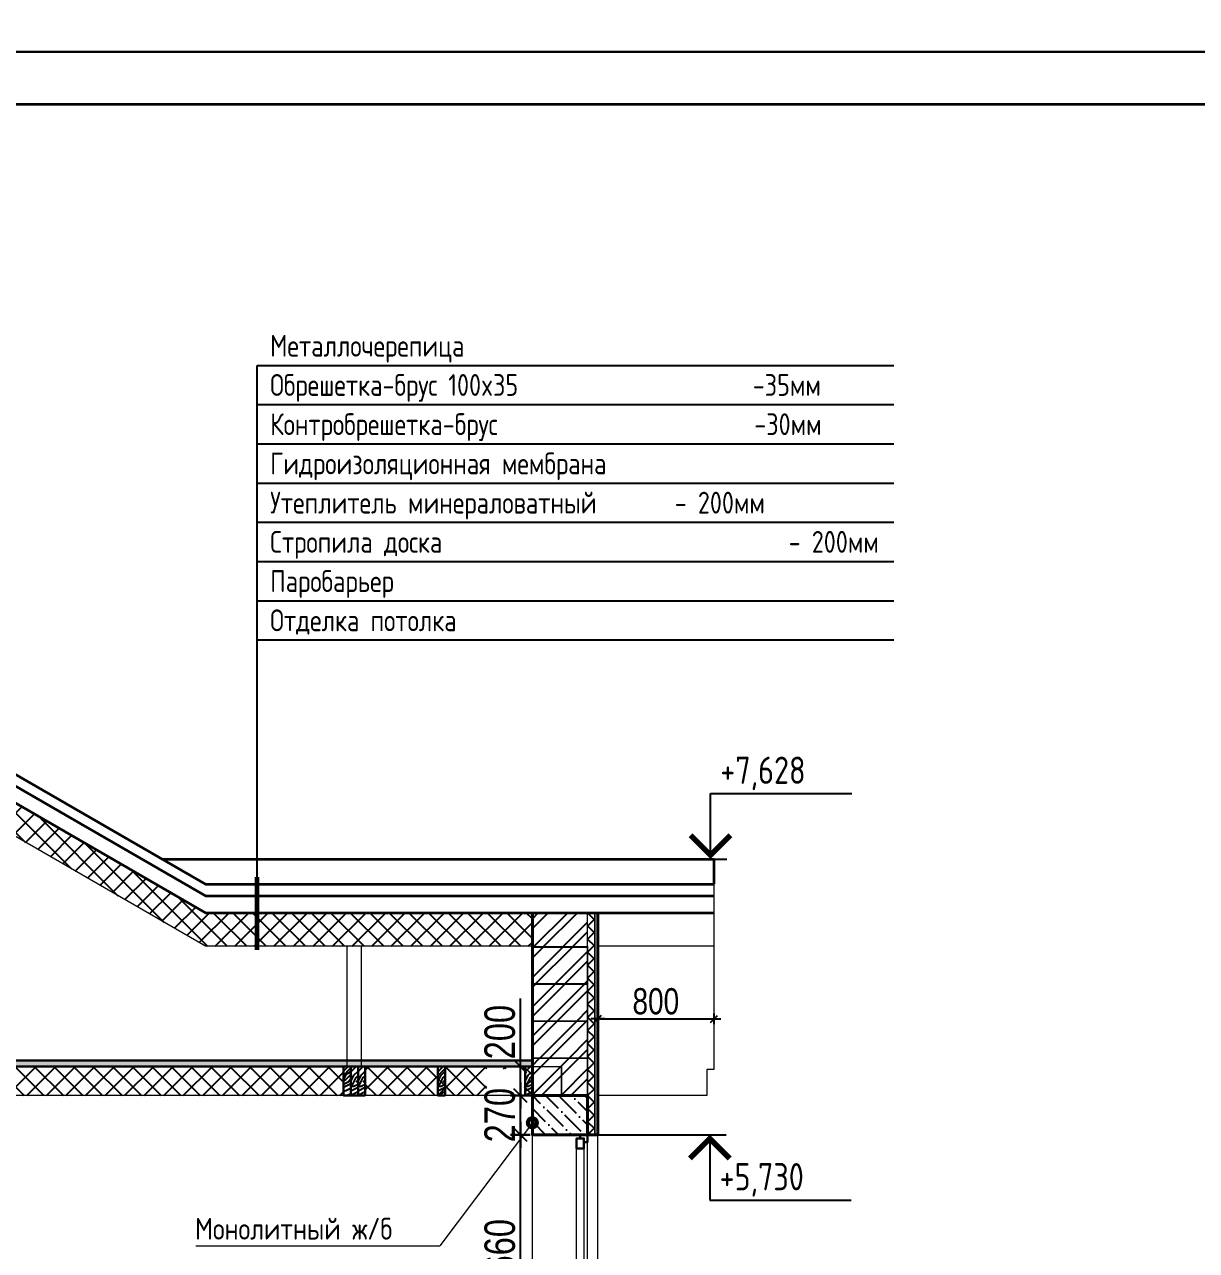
# Model space of a CAD drawing. Extents: x -12289450 to -10763036, y -7834513 to -6150123.
# Drawn here: x -11251388 to -11243320, y -7702787 to -7694349 of the extents above; entities that cross this region are included whole.
import ezdxf

# ---------------------------------------------------------------- set-up
doc = ezdxf.new("R2010")
doc.units = 0
doc.header["$LTSCALE"] = 25
doc.header["$PDMODE"] = 35
doc.linetypes.add('HIDDEN', pattern=[9.525, 6.35, -3.175])
doc.layers.get('DefPoints').update_dxf_attribs({"color": 10, "lineweight": 30})
for name, color, linetype in [('005-РАЗМЕРЫ', 252, 'Continuous'), ('008-ШТРИХОВКА', 252, 'Continuous'), ('ArchiCAD', 7, 'Continuous'), ('Крыши', 7, 'Continuous'), ('Новое', 51, 'Continuous'), ('Примечания', 7, 'Continuous')]:
    doc.layers.add(name, color=color, linetype=linetype)
for name, color, linetype, lineweight in [('text', 1, 'Continuous', 15), ('СТЕНЫ', 5, 'Continuous', 40), ('тонк', 7, 'Continuous', 20), ('тонкий', 114, 'Continuous', 20)]:
    doc.layers.add(name, color=color, linetype=linetype, lineweight=lineweight)
doc.layers.add('Окна ArchiCAD_Ном._пера__3', color=7, linetype='Continuous', lineweight=15, true_color=0xff6600)
doc.styles.add('GOST 2.304', font='cs_gost2304.shx')
doc.styles.add('SIMP701', font='simplex701.shx')
doc.styles.add('TXT0', font='txt', dxfattribs={"width": 0.8})
doc.dimstyles.new('Копия(2) 3 РАЗМЕРЫ 3', dxfattribs={"dimscale": 30, "dimtxt": 6, "dimasz": 0.08, "dimexe": 0, "dimexo": 0, "dimgap": 1, "dimtad": 1, "dimdec": 0, "dimzin": 0, "dimdsep": 46, "dimtxsty": 'TXT0', "dimblk1": 'A8MITTA', "dimblk2": 'A8MITTA', "dimsah": 1, "dimcen": 0.3, "dimse1": 1, "dimse2": 1, "dimadec": 0, "dimazin": 0, "dimtp": 6, "dimtm": 6, "dimtfac": 1, "dimtdec": 0, "dimtofl": 0, "dimtmove": 0, "dimatfit": 3, "dimldrblk": 'A8MITTA', "dimfxl": 0, "dimtolj": 1, "dimtzin": 0, "dimarcsym": 0})
doc.dimstyles.new('Копия(5) РАЗМЕРЫ', dxfattribs={"dimscale": 30, "dimtxt": 7, "dimasz": 0.15, "dimexe": 0, "dimexo": 0, "dimgap": 1.2, "dimtad": 1, "dimdec": 0, "dimzin": 0, "dimdsep": 46, "dimtxsty": 'TXT0', "dimblk1": 'A8MITTA', "dimblk2": 'A8MITTA', "dimsah": 1, "dimcen": 2, "dimse1": 1, "dimse2": 1, "dimadec": 0, "dimazin": 0, "dimtp": 6, "dimtm": 6, "dimtfac": 1, "dimtdec": 0, "dimtofl": 0, "dimtmove": 0, "dimatfit": 3, "dimldrblk": 'A8MITTA', "dimfxl": 0, "dimtolj": 1, "dimtzin": 0, "dimarcsym": 0})

# ---------------------------------------------------------------- blocks, each defined once
blk = doc.blocks.new('A8MITTA', base_point=(3180, 3140))
for p, q in [((3180, 3155), (3180, 3125)), ((3160, 3140), (3200, 3140)), ((3170, 3130), (3190, 3150))]:
    blk.add_line(p, q)
blk = doc.blocks.new('*D129')
at = {"layer": '005-РАЗМЕРЫ', "color": 0, "lineweight": -2, "ltscale": 4, "transparency": 16777216}
blk.add_arc((-11260805.6, -7701480.7), 1352.9, 0.19058, 29.80942, dxfattribs=at)
at = {"layer": 'DefPoints', "color": 0, "ltscale": 4, "transparency": 16777216}
for p in [(-11258866.7, -7700361.3), (-11259473.3, -7701245.8), (-11260441.7, -7701270.6), (-11260191.7, -7701480.7), (-11247891.7, -7701480.7)]:
    blk.add_point(p, dxfattribs=at)
at = {"layer": '005-РАЗМЕРЫ', "color": 0, "lineweight": -2, "ltscale": 4, "transparency": 16777216, "xscale": 4.5, "yscale": 4.5, "zscale": 4.5}
for p, rotation in [((-11259634, -7700804.3), 119.9047113082358), ((-11259452.7, -7701480.7), 270.0952886886451)]:
    blk.add_blockref('A8MITTA', p, dxfattribs=dict(at, rotation=rotation))
at = {"layer": '005-РАЗМЕРЫ', "color": 0, "lineweight": 25, "ltscale": 4, "transparency": 16777216, "insert": (-11259394.8, -7700989.4), "char_height": 210, "attachment_point": 5, "rotation": 289.1994, "style": 'TXT0'}
blk.add_mtext('\\A1;30°', dxfattribs=at)
blk = doc.blocks.new('*D144')
at = {"layer": '005-РАЗМЕРЫ', "color": 0, "lineweight": -2, "ltscale": 4, "transparency": 16777216}
blk.add_line((-11247974.1, -7703646.2), (-11247974.1, -7701995.2), dxfattribs=at)
at = {"layer": 'DefPoints', "color": 0, "ltscale": 4, "transparency": 16777216}
for p in [(-11247974.1, -7701990.7), (-11247620.1, -7701990.7), (-11247620.1, -7703650.7)]:
    blk.add_point(p, dxfattribs=at)
at = {"layer": '005-РАЗМЕРЫ', "color": 0, "lineweight": -2, "ltscale": 4, "transparency": 16777216, "xscale": 4.5, "yscale": 4.5, "zscale": 4.5}
for p, rotation in [((-11247974.1, -7701990.7), 90), ((-11247974.1, -7703650.7), 270)]:
    blk.add_blockref('A8MITTA', p, dxfattribs=dict(at, rotation=rotation))
at = {"layer": '005-РАЗМЕРЫ', "color": 0, "lineweight": 25, "ltscale": 4, "transparency": 16777216, "insert": (-11248115.1, -7702820.7), "char_height": 210, "attachment_point": 5, "rotation": 90, "style": 'TXT0'}
blk.add_mtext('\\A1;1660', dxfattribs=at)
blk = doc.blocks.new('*D145')
at = {"layer": '005-РАЗМЕРЫ', "color": 0, "lineweight": -2, "ltscale": 4, "transparency": 16777216}
blk.add_line((-11247974.1, -7701986.2), (-11247974.1, -7701725.2), dxfattribs=at)
at = {"layer": 'DefPoints', "color": 0, "ltscale": 4, "transparency": 16777216}
for p in [(-11247974.1, -7701720.7), (-11247695.2, -7701720.7), (-11247620.1, -7701990.7)]:
    blk.add_point(p, dxfattribs=at)
at = {"layer": '005-РАЗМЕРЫ', "color": 0, "lineweight": -2, "ltscale": 4, "transparency": 16777216, "xscale": 4.5, "yscale": 4.5, "zscale": 4.5}
for p, rotation in [((-11247974.1, -7701720.7), 90), ((-11247974.1, -7701990.7), 270)]:
    blk.add_blockref('A8MITTA', p, dxfattribs=dict(at, rotation=rotation))
at = {"layer": '005-РАЗМЕРЫ', "color": 0, "lineweight": 25, "ltscale": 4, "transparency": 16777216, "insert": (-11248115.1, -7701855.7), "char_height": 210, "attachment_point": 5, "rotation": 90, "style": 'TXT0'}
blk.add_mtext('\\A1;270', dxfattribs=at)
blk = doc.blocks.new('*D146')
at = {"layer": '005-РАЗМЕРЫ', "color": 0, "lineweight": -2, "ltscale": 4, "transparency": 16777216}
for p, q in [((-11247974.1, -7701520.7), (-11247974.1, -7701052.2)), ((-11247974.1, -7701716.2), (-11247974.1, -7701525.2))]:
    blk.add_line(p, q, dxfattribs=at)
at = {"layer": 'DefPoints', "color": 0, "ltscale": 4, "transparency": 16777216}
for p in [(-11247974.1, -7701520.7), (-11247823.3, -7701520.7), (-11247695.2, -7701720.7)]:
    blk.add_point(p, dxfattribs=at)
at = {"layer": '005-РАЗМЕРЫ', "color": 0, "lineweight": -2, "ltscale": 4, "transparency": 16777216, "xscale": 4.5, "yscale": 4.5, "zscale": 4.5}
for p, rotation in [((-11247974.1, -7701520.7), 90), ((-11247974.1, -7701720.7), 270)]:
    blk.add_blockref('A8MITTA', p, dxfattribs=dict(at, rotation=rotation))
at = {"layer": '005-РАЗМЕРЫ', "color": 0, "lineweight": 25, "ltscale": 4, "transparency": 16777216, "insert": (-11248115.1, -7701284.2), "char_height": 210, "attachment_point": 5, "rotation": 90, "style": 'TXT0'}
blk.add_mtext('\\A1;200', dxfattribs=at)
blk = doc.blocks.new('*D164')
at = {"layer": '005-РАЗМЕРЫ', "color": 0, "lineweight": -2, "ltscale": 4, "transparency": 16777216}
blk.add_line((-11247439.3, -7701193), (-11246644.1, -7701193), dxfattribs=at)
at = {"layer": 'DefPoints', "color": 0, "ltscale": 4, "transparency": 16777216}
for p in [(-11247441.7, -7701226.5), (-11246641.7, -7701193), (-11246641.7, -7701226.5)]:
    blk.add_point(p, dxfattribs=at)
at = {"layer": '005-РАЗМЕРЫ', "color": 0, "lineweight": -2, "ltscale": 4, "transparency": 16777216, "xscale": 2.4, "yscale": 2.4, "zscale": 2.4, "rotation": 180}
blk.add_blockref('A8MITTA', (-11247441.7, -7701193), dxfattribs=at)
at = {"layer": '005-РАЗМЕРЫ', "color": 0, "lineweight": -2, "ltscale": 4, "transparency": 16777216, "xscale": 2.4, "yscale": 2.4, "zscale": 2.4}
blk.add_blockref('A8MITTA', (-11246641.7, -7701193), dxfattribs=at)
at = {"layer": '005-РАЗМЕРЫ', "color": 0, "lineweight": 25, "ltscale": 4, "transparency": 16777216, "insert": (-11247041.7, -7701073), "char_height": 180, "attachment_point": 5, "style": 'TXT0'}
blk.add_mtext('\\A1;800', dxfattribs=at)
blk = doc.blocks.new('*D698')
at = {"layer": '005-РАЗМЕРЫ', "color": 0, "lineweight": -2, "ltscale": 4, "transparency": 16777216}
for p, q in [((-11251561.8, -7699647.6), (-11251657.3, -7699813)), ((-11251659.5, -7699816.9), (-11251893.8, -7700222.7))]:
    blk.add_line(p, q, dxfattribs=at)
at = {"layer": 'DefPoints', "color": 0, "ltscale": 4, "transparency": 16777216}
for p in [(-11251559.5, -7699643.7), (-11251337.1, -7699772.1), (-11251437.1, -7699945.3)]:
    blk.add_point(p, dxfattribs=at)
at = {"layer": '005-РАЗМЕРЫ', "color": 0, "lineweight": -2, "ltscale": 4, "transparency": 16777216, "xscale": 4.5, "yscale": 4.5, "zscale": 4.5}
for p, rotation in [((-11251559.5, -7699643.7), 60.00000000000428), ((-11251659.5, -7699816.9), 240.0000000000043)]:
    blk.add_blockref('A8MITTA', p, dxfattribs=dict(at, rotation=rotation))
at = {"layer": '005-РАЗМЕРЫ', "color": 0, "lineweight": 25, "ltscale": 4, "transparency": 16777216, "insert": (-11251899.9, -7699951.3), "char_height": 210, "attachment_point": 5, "rotation": 60, "style": 'TXT0'}
blk.add_mtext('\\A1;200', dxfattribs=at)

msp = doc.modelspace()

# ---------------------------------------------------------------- hatches: boundary and pattern name
at = {"layer": '008-ШТРИХОВКА', "ltscale": 4}
h = msp.add_hatch(dxfattribs=at)
h.set_pattern_fill('ANSI37', color=256, scale=30, style=0)
h.set_pattern_definition([(45, (-11648016.35, -7050638.57), (-67.351921, 67.351921), []), (135, (-11648016.35, -7050638.57), (-67.351921, -67.351921), [])])
h.paths.add_polyline_path([(-11257366.7, -7700361.3), (-11256672.7, -7699960.6), (-11256672.7, -7699729.7), (-11257366.7, -7700130.3), (-11258866.7, -7700130.3), (-11260571.7, -7701114.7), (-11260571.7, -7701345.7), (-11260519.8, -7701315.7), (-11260316.7, -7701198.4), (-11260316.7, -7701165.7), (-11260260, -7701165.7), (-11258866.7, -7700361.3)])
h.paths.add_polyline_path([(-11254316.7, -7698600.4), (-11253766.7, -7698600.4), (-11250141.7, -7700693.3), (-11249786.6, -7700693.3), (-11249786.6, -7700462.3), (-11250141.7, -7700462.3), (-11253766.7, -7698369.4), (-11254316.7, -7698369.4), (-11256672.7, -7699729.7), (-11256672.7, -7699960.6)])
h.paths.add_polyline_path([(-11249786.6, -7700462.3), (-11249786.6, -7700693.3), (-11247891.7, -7700693.3), (-11247891.7, -7700462.3)])
at = {"layer": '008-ШТРИХОВКА', "lineweight": 25, "ltscale": 4}
h = msp.add_hatch(dxfattribs=at)
h.set_pattern_fill('ANSI32', color=256, scale=15, style=0)
h.set_pattern_definition([(45, (-11247891.67, -7701715.72), (-101.028, 101.028), []), (45, (-11247824.32, -7701715.72), (-101.028, 101.028), [])])
h.paths.add_polyline_path([(-11247511.7, -7700695.7), (-11247511.7, -7700462.3), (-11247891.7, -7700462.3), (-11247891.7, -7700695.7)])
h.paths.add_polyline_path([(-11247891.7, -7700700.7), (-11247891.7, -7700950.7), (-11247511.7, -7700950.7), (-11247511.7, -7700700.7)])
h.paths.add_polyline_path([(-11247891.7, -7700955.7), (-11247891.7, -7701205.7), (-11247511.7, -7701205.7), (-11247511.7, -7700955.7)])
h.paths.add_polyline_path([(-11247891.7, -7701210.7), (-11247891.7, -7701460.7), (-11247511.7, -7701460.7), (-11247511.7, -7701210.7)])
h.paths.add_polyline_path([(-11247511.7, -7701465.7), (-11247891.7, -7701465.7), (-11247891.7, -7701520.7), (-11247691.7, -7701520.7), (-11247691.7, -7701715.7), (-11247511.7, -7701715.7)])
h.paths.add_polyline_path([(-11247691.7, -7701520.7), (-11247891.7, -7701520.7), (-11247891.7, -7701715.7), (-11247691.7, -7701715.7)], flags=17)
at = {"layer": '008-ШТРИХОВКА', "ltscale": 4}
h = msp.add_hatch(dxfattribs=at)
h.set_pattern_fill('ANSI37', color=256, scale=20, style=0)
h.set_pattern_definition([(45, (-11247511.67, -7701990.73), (-44.9013, 44.9013), []), (135, (-11247511.67, -7701990.73), (-44.9013, -44.9013), [])])
h.paths.add_polyline_path([(-11247511.7, -7700462.3), (-11247461.7, -7700462.3), (-11247461.7, -7701990.7), (-11247511.7, -7701990.7)])
at = {"layer": '008-ШТРИХОВКА'}
h = msp.add_hatch(dxfattribs=at)
h.set_pattern_fill('WOODFACE', color=251, scale=300, style=0, pattern_type=2)
h.set_pattern_definition([(0, (-11260130.58, -7701705.72), (300, 300), [15, -285]), (90, (-11260010.58, -7701600.72), (-300, 300), [30, -270]), (45, (-11260070.58, -7701630.72), (3e-14, 300), [21.21, -63.63, 21.21, -42.42, 148.5, -127.294]), (45, (-11260145.58, -7701720.72), (3e-14, 300), [21.213, -42.426, 21.213, -339.412]), (45, (-11260040.58, -7701690.72), (3e-14, 300), [21.213, -403.051]), (45, (-11260010.58, -7701705.72), (3e-14, 300), [21.213, -403.051]), (45, (-11260055.58, -7701675.72), (3e-14, 300), [21.213, -403.051]), (45, (-11260070.58, -7701660.72), (3e-14, 300), [42.426, -381.838]), (45, (-11259995.58, -7701435.72), (3e-14, 300), [42.426, -381.838]), (45, (-11260100.58, -7701645.72), (3e-14, 300), [84.852, -339.412]), (45, (-11260115.58, -7701630.72), (3e-14, 300), [84.852, -339.412]), (45, (-11259920.58, -7701540.72), (3e-14, 300), [84.852, -339.412]), (45, (-11260130.58, -7701600.72), (3e-14, 300), [63.6396, -360.6245]), (45, (-11260190.58, -7701555.72), (3e-14, 300), [63.6396, -360.6245]), (45, (-11260160.58, -7701585.72), (3e-14, 300), [63.6396, -360.6245]), (45, (-11259965.58, -7701495.72), (3e-14, 300), [106.066, -318.198]), (45, (-11259995.58, -7701480.72), (3e-14, 300), [106.066, -318.198]), (45, (-11259965.58, -7701555.72), (3e-14, 300), [148.4924, -275.772]), (26.565, (-11260100.58, -7701675.72), (300, 1e-07), [33.541, -637.2794]), (26.565, (-11260040.58, -7701585.72), (300, 1e-07), [33.541, -637.2794]), (26.565, (-11260055.58, -7701615.72), (300, 1e-07), [33.541, -637.2794]), (26.565, (-11260115.58, -7701705.72), (300, 1e-07), [67.082, -603.7384]), (26.565, (-11260055.58, -7701570.72), (300, 1e-07), [100.623, -570.197]), (26.565, (-11260085.58, -7701555.72), (300, 1e-07), [134.164, -536.656]), (26.565, (-11260115.58, -7701540.72), (300, 1e-07), [134.164, -536.656]), (26.565, (-11260160.58, -7701450.72), (300, 1e-07), [134.164, -536.656]), (26.565, (-11260160.58, -7701480.72), (300, 1e-07), [167.705, -503.115]), (26.565, (-11260145.58, -7701510.72), (300, 1e-07), [167.705, -503.115]), (63.435, (-11260040.58, -7701630.72), (2e-08, 300), [33.541, -637.2794]), (63.435, (-11260085.58, -7701660.72), (2e-08, 300), [33.541, -637.2794]), (63.435, (-11260130.58, -7701705.72), (2e-08, 300), [67.082, -603.7384]), (63.435, (-11260040.58, -7701660.72), (2e-08, 300), [67.082, -603.7384]), (63.435, (-11260160.58, -7701720.72), (2e-08, 300), [100.623, -570.197]), (63.435, (-11260190.58, -7701720.72), (2e-08, 300), [134.164, -536.656]), (63.435, (-11259920.58, -7701705.72), (2e-08, 300), [134.164, -536.656]), (63.435, (-11260025.58, -7701675.72), (2e-08, 300), [134.164, -536.656]), (63.435, (-11259965.58, -7701705.72), (2e-08, 300), [167.705, -503.115]), (63.435, (-11259995.58, -7701690.72), (2e-08, 300), [167.705, -503.115])])
h.paths.add_polyline_path([(-11260190.6, -7701480.7), (-11247891.7, -7701480.7), (-11247891.7, -7701520.9), (-11260190.6, -7701520.9)])
h.paths.add_polyline_path([(-11255321.7, -7701520.9), (-11255371.7, -7701520.9), (-11255379.6, -7701520.7), (-11255329.6, -7701520.7)], flags=17)
at = {"layer": '008-ШТРИХОВКА', "ltscale": 4}
h = msp.add_hatch(dxfattribs=at)
h.set_pattern_fill('ANSI37', color=256, scale=30, style=0)
h.set_pattern_definition([(45, (-11648016.35, -7050638.57), (-67.351921, 67.351921), []), (135, (-11648016.35, -7050638.57), (-67.351921, -67.351921), [])])
h.paths.add_polyline_path([(-11249191.7, -7701520.7), (-11254416.7, -7701520.7), (-11254416.7, -7701720.7), (-11249191.7, -7701720.7)])
h.paths.add_polyline_path([(-11247891.7, -7701520.7), (-11249041.7, -7701520.7), (-11249041.7, -7701720.7), (-11247891.7, -7701720.7)])
h.paths.add_polyline_path([(-11254566.7, -7701520.7), (-11260191.7, -7701520.7), (-11260191.7, -7701715.7), (-11260191.7, -7701720.7), (-11260191.7, -7701720.7), (-11254566.7, -7701720.7)])
h.paths.add_polyline_path([(-11254416.7, -7701520.7), (-11254491.7, -7701520.7), (-11254491.7, -7701720.7), (-11254416.7, -7701720.7)])
h.paths.add_polyline_path([(-11254491.7, -7701520.7), (-11254566.7, -7701520.7), (-11254566.7, -7701720.7), (-11254491.7, -7701720.7)])
h.paths.add_polyline_path([(-11253903.8, -7701720.7), (-11253903.8, -7701577), (-11254286.3, -7701577), (-11254286.3, -7701720.7)], flags=17)
h.paths.add_polyline_path([(-11247946.3, -7701720.7), (-11247946.3, -7701537), (-11248206.7, -7701537), (-11248206.7, -7701720.7)], flags=17)
h.paths.add_polyline_path([(-11259839.3, -7701720.7), (-11259839.3, -7701537), (-11260221.8, -7701537), (-11260221.8, -7701720.7)])
at = {"layer": '008-ШТРИХОВКА'}
h = msp.add_hatch(dxfattribs=at)
h.set_pattern_fill('WOODFACE', color=251, scale=300, style=0, pattern_type=2)
h.set_pattern_definition([(0, (424964.43, -594355.98), (300, 300), [15, -285]), (90, (425084.43, -594250.98), (-300, 300), [30, -270]), (45, (425024.43, -594280.98), (3e-14, 300), [21.21, -63.63, 21.21, -42.42, 148.5, -127.2940687]), (45, (424949.43, -594370.98), (3e-14, 300), [21.213, -42.426, 21.213, -339.4120686]), (45, (425054.43, -594340.98), (3e-14, 300), [21.213, -403.0510686]), (45, (425084.43, -594355.98), (3e-14, 300), [21.213, -403.0510686]), (45, (425039.43, -594325.98), (3e-14, 300), [21.213, -403.0510686]), (45, (425024.43, -594310.98), (3e-14, 300), [42.426, -381.8380686]), (45, (425099.43, -594085.98), (3e-14, 300), [42.426, -381.8380686]), (45, (424994.43, -594295.98), (3e-14, 300), [84.852, -339.4120686]), (45, (424979.43, -594280.98), (3e-14, 300), [84.852, -339.4120686]), (45, (425174.43, -594190.98), (3e-14, 300), [84.852, -339.4120686]), (45, (424964.43, -594250.98), (3e-14, 300), [63.6396, -360.6244686]), (45, (424904.43, -594205.98), (3e-14, 300), [63.6396, -360.6244686]), (45, (424934.43, -594235.98), (3e-14, 300), [63.6396, -360.6244686]), (45, (425129.43, -594145.98), (3e-14, 300), [106.06602, -318.1980486]), (45, (425099.43, -594130.98), (3e-14, 300), [106.06602, -318.1980486]), (45, (425129.43, -594205.98), (3e-14, 300), [148.492424, -275.7716445]), (26.5650512, (424994.43, -594325.98), (300, 1e-07), [33.541017, -637.279374]), (26.5650512, (425054.43, -594235.98), (300, 1e-07), [33.541017, -637.279374]), (26.5650512, (425039.43, -594265.98), (300, 1e-07), [33.541017, -637.279374]), (26.5650512, (424979.43, -594355.98), (300, 1e-07), [67.08204, -603.738353]), (26.5650512, (425039.43, -594220.98), (300, 1e-07), [100.623059, -570.197334]), (26.5650512, (425009.43, -594205.98), (300, 1e-07), [134.1640785, -536.6563146]), (26.5650512, (424979.43, -594190.98), (300, 1e-07), [134.1640785, -536.6563146]), (26.5650512, (424934.43, -594100.98), (300, 1e-07), [134.1640785, -536.6563146]), (26.5650512, (424934.43, -594130.98), (300, 1e-07), [167.7051, -503.115293]), (26.5650512, (424949.43, -594160.98), (300, 1e-07), [167.7051, -503.115293]), (63.4349488, (425054.43, -594280.98), (2e-08, 300), [33.541017, -637.279374]), (63.4349488, (425009.43, -594310.98), (2e-08, 300), [33.541017, -637.279374]), (63.4349488, (424964.43, -594355.98), (2e-08, 300), [67.08204, -603.738353]), (63.4349488, (425054.43, -594310.98), (2e-08, 300), [67.08204, -603.738353]), (63.4349488, (424934.43, -594370.98), (2e-08, 300), [100.623059, -570.197334]), (63.4349488, (424904.43, -594370.98), (2e-08, 300), [134.1640785, -536.6563146]), (63.4349488, (425174.43, -594355.98), (2e-08, 300), [134.1640785, -536.6563146]), (63.4349488, (425069.43, -594325.98), (2e-08, 300), [134.1640785, -536.6563146]), (63.4349488, (425129.43, -594355.98), (2e-08, 300), [167.7051, -503.115293]), (63.4349488, (425099.43, -594340.98), (2e-08, 300), [167.7051, -503.115293])])
h.paths.add_polyline_path([(-11249141.7, -7701720.7), (-11249141.7, -7701520.7), (-11249191.7, -7701520.7), (-11249191.7, -7701720.7)])
h = msp.add_hatch(dxfattribs=at)
h.set_pattern_fill('WOODFACE', color=251, scale=300, style=0, pattern_type=2)
h.set_pattern_definition([(0, (425064.43, -594355.98), (300, 300), [15, -285]), (90, (425184.43, -594250.98), (-300, 300), [30, -270]), (45, (425124.43, -594280.98), (3e-14, 300), [21.21, -63.63, 21.21, -42.42, 148.5, -127.2940687]), (45, (425049.43, -594370.98), (3e-14, 300), [21.213, -42.426, 21.213, -339.4120686]), (45, (425154.43, -594340.98), (3e-14, 300), [21.213, -403.0510686]), (45, (425184.43, -594355.98), (3e-14, 300), [21.213, -403.0510686]), (45, (425139.43, -594325.98), (3e-14, 300), [21.213, -403.0510686]), (45, (425124.43, -594310.98), (3e-14, 300), [42.426, -381.8380686]), (45, (425199.43, -594085.98), (3e-14, 300), [42.426, -381.8380686]), (45, (425094.43, -594295.98), (3e-14, 300), [84.852, -339.4120686]), (45, (425079.43, -594280.98), (3e-14, 300), [84.852, -339.4120686]), (45, (425274.43, -594190.98), (3e-14, 300), [84.852, -339.4120686]), (45, (425064.43, -594250.98), (3e-14, 300), [63.6396, -360.6244686]), (45, (425004.43, -594205.98), (3e-14, 300), [63.6396, -360.6244686]), (45, (425034.43, -594235.98), (3e-14, 300), [63.6396, -360.6244686]), (45, (425229.43, -594145.98), (3e-14, 300), [106.06602, -318.1980486]), (45, (425199.43, -594130.98), (3e-14, 300), [106.06602, -318.1980486]), (45, (425229.43, -594205.98), (3e-14, 300), [148.492424, -275.7716445]), (26.5650512, (425094.43, -594325.98), (300, 1e-07), [33.541017, -637.279374]), (26.5650512, (425154.43, -594235.98), (300, 1e-07), [33.541017, -637.279374]), (26.5650512, (425139.43, -594265.98), (300, 1e-07), [33.541017, -637.279374]), (26.5650512, (425079.43, -594355.98), (300, 1e-07), [67.08204, -603.738353]), (26.5650512, (425139.43, -594220.98), (300, 1e-07), [100.623059, -570.197334]), (26.5650512, (425109.43, -594205.98), (300, 1e-07), [134.1640785, -536.6563146]), (26.5650512, (425079.43, -594190.98), (300, 1e-07), [134.1640785, -536.6563146]), (26.5650512, (425034.43, -594100.98), (300, 1e-07), [134.1640785, -536.6563146]), (26.5650512, (425034.43, -594130.98), (300, 1e-07), [167.7051, -503.115293]), (26.5650512, (425049.43, -594160.98), (300, 1e-07), [167.7051, -503.115293]), (63.4349488, (425154.43, -594280.98), (2e-08, 300), [33.541017, -637.279374]), (63.4349488, (425109.43, -594310.98), (2e-08, 300), [33.541017, -637.279374]), (63.4349488, (425064.43, -594355.98), (2e-08, 300), [67.08204, -603.738353]), (63.4349488, (425154.43, -594310.98), (2e-08, 300), [67.08204, -603.738353]), (63.4349488, (425034.43, -594370.98), (2e-08, 300), [100.623059, -570.197334]), (63.4349488, (425004.43, -594370.98), (2e-08, 300), [134.1640785, -536.6563146]), (63.4349488, (425274.43, -594355.98), (2e-08, 300), [134.1640785, -536.6563146]), (63.4349488, (425169.43, -594325.98), (2e-08, 300), [134.1640785, -536.6563146]), (63.4349488, (425229.43, -594355.98), (2e-08, 300), [167.7051, -503.115293]), (63.4349488, (425199.43, -594340.98), (2e-08, 300), [167.7051, -503.115293])])
h.paths.add_polyline_path([(-11249091.7, -7701720.7), (-11249091.7, -7701520.7), (-11249141.7, -7701520.7), (-11249141.7, -7701720.7)])
h = msp.add_hatch(dxfattribs=at)
h.set_pattern_fill('WOODFACE', color=251, scale=300, style=0, pattern_type=2)
h.set_pattern_definition([(0, (425114.43, -594355.98), (300, 300), [15, -285]), (90, (425234.43, -594250.98), (-300, 300), [30, -270]), (45, (425174.43, -594280.98), (3e-14, 300), [21.21, -63.63, 21.21, -42.42, 148.5, -127.2940687]), (45, (425099.43, -594370.98), (3e-14, 300), [21.213, -42.426, 21.213, -339.4120686]), (45, (425204.43, -594340.98), (3e-14, 300), [21.213, -403.0510686]), (45, (425234.43, -594355.98), (3e-14, 300), [21.213, -403.0510686]), (45, (425189.43, -594325.98), (3e-14, 300), [21.213, -403.0510686]), (45, (425174.43, -594310.98), (3e-14, 300), [42.426, -381.8380686]), (45, (425249.43, -594085.98), (3e-14, 300), [42.426, -381.8380686]), (45, (425144.43, -594295.98), (3e-14, 300), [84.852, -339.4120686]), (45, (425129.43, -594280.98), (3e-14, 300), [84.852, -339.4120686]), (45, (425324.43, -594190.98), (3e-14, 300), [84.852, -339.4120686]), (45, (425114.43, -594250.98), (3e-14, 300), [63.6396, -360.6244686]), (45, (425054.43, -594205.98), (3e-14, 300), [63.6396, -360.6244686]), (45, (425084.43, -594235.98), (3e-14, 300), [63.6396, -360.6244686]), (45, (425279.43, -594145.98), (3e-14, 300), [106.06602, -318.1980486]), (45, (425249.43, -594130.98), (3e-14, 300), [106.06602, -318.1980486]), (45, (425279.43, -594205.98), (3e-14, 300), [148.492424, -275.7716445]), (26.5650512, (425144.43, -594325.98), (300, 1e-07), [33.541017, -637.279374]), (26.5650512, (425204.43, -594235.98), (300, 1e-07), [33.541017, -637.279374]), (26.5650512, (425189.43, -594265.98), (300, 1e-07), [33.541017, -637.279374]), (26.5650512, (425129.43, -594355.98), (300, 1e-07), [67.08204, -603.738353]), (26.5650512, (425189.43, -594220.98), (300, 1e-07), [100.623059, -570.197334]), (26.5650512, (425159.43, -594205.98), (300, 1e-07), [134.1640785, -536.6563146]), (26.5650512, (425129.43, -594190.98), (300, 1e-07), [134.1640785, -536.6563146]), (26.5650512, (425084.43, -594100.98), (300, 1e-07), [134.1640785, -536.6563146]), (26.5650512, (425084.43, -594130.98), (300, 1e-07), [167.7051, -503.115293]), (26.5650512, (425099.43, -594160.98), (300, 1e-07), [167.7051, -503.115293]), (63.4349488, (425204.43, -594280.98), (2e-08, 300), [33.541017, -637.279374]), (63.4349488, (425159.43, -594310.98), (2e-08, 300), [33.541017, -637.279374]), (63.4349488, (425114.43, -594355.98), (2e-08, 300), [67.08204, -603.738353]), (63.4349488, (425204.43, -594310.98), (2e-08, 300), [67.08204, -603.738353]), (63.4349488, (425084.43, -594370.98), (2e-08, 300), [100.623059, -570.197334]), (63.4349488, (425054.43, -594370.98), (2e-08, 300), [134.1640785, -536.6563146]), (63.4349488, (425324.43, -594355.98), (2e-08, 300), [134.1640785, -536.6563146]), (63.4349488, (425219.43, -594325.98), (2e-08, 300), [134.1640785, -536.6563146]), (63.4349488, (425279.43, -594355.98), (2e-08, 300), [167.7051, -503.115293]), (63.4349488, (425249.43, -594340.98), (2e-08, 300), [167.7051, -503.115293])])
h.paths.add_polyline_path([(-11249041.7, -7701720.7), (-11249041.7, -7701520.7), (-11249091.7, -7701520.7), (-11249091.7, -7701720.7)])
h = msp.add_hatch(dxfattribs=at)
h.set_pattern_fill('WOODFACE', color=251, scale=300, style=0, pattern_type=2)
h.set_pattern_definition([(0, (425664.43, -594355.98), (300, 300), [15, -285]), (90, (425784.43, -594250.98), (-300, 300), [30, -270]), (45, (425724.43, -594280.98), (3e-14, 300), [21.21, -63.63, 21.21, -42.42, 148.5, -127.2940687]), (45, (425649.43, -594370.98), (3e-14, 300), [21.213, -42.426, 21.213, -339.4120686]), (45, (425754.43, -594340.98), (3e-14, 300), [21.213, -403.0510686]), (45, (425784.43, -594355.98), (3e-14, 300), [21.213, -403.0510686]), (45, (425739.43, -594325.98), (3e-14, 300), [21.213, -403.0510686]), (45, (425724.43, -594310.98), (3e-14, 300), [42.426, -381.8380686]), (45, (425799.43, -594085.98), (3e-14, 300), [42.426, -381.8380686]), (45, (425694.43, -594295.98), (3e-14, 300), [84.852, -339.4120686]), (45, (425679.43, -594280.98), (3e-14, 300), [84.852, -339.4120686]), (45, (425874.43, -594190.98), (3e-14, 300), [84.852, -339.4120686]), (45, (425664.43, -594250.98), (3e-14, 300), [63.6396, -360.6244686]), (45, (425604.43, -594205.98), (3e-14, 300), [63.6396, -360.6244686]), (45, (425634.43, -594235.98), (3e-14, 300), [63.6396, -360.6244686]), (45, (425829.43, -594145.98), (3e-14, 300), [106.06602, -318.1980486]), (45, (425799.43, -594130.98), (3e-14, 300), [106.06602, -318.1980486]), (45, (425829.43, -594205.98), (3e-14, 300), [148.492424, -275.7716445]), (26.5650512, (425694.43, -594325.98), (300, 1e-07), [33.541017, -637.279374]), (26.5650512, (425754.43, -594235.98), (300, 1e-07), [33.541017, -637.279374]), (26.5650512, (425739.43, -594265.98), (300, 1e-07), [33.541017, -637.279374]), (26.5650512, (425679.43, -594355.98), (300, 1e-07), [67.08204, -603.738353]), (26.5650512, (425739.43, -594220.98), (300, 1e-07), [100.623059, -570.197334]), (26.5650512, (425709.43, -594205.98), (300, 1e-07), [134.1640785, -536.6563146]), (26.5650512, (425679.43, -594190.98), (300, 1e-07), [134.1640785, -536.6563146]), (26.5650512, (425634.43, -594100.98), (300, 1e-07), [134.1640785, -536.6563146]), (26.5650512, (425634.43, -594130.98), (300, 1e-07), [167.7051, -503.115293]), (26.5650512, (425649.43, -594160.98), (300, 1e-07), [167.7051, -503.115293]), (63.4349488, (425754.43, -594280.98), (2e-08, 300), [33.541017, -637.279374]), (63.4349488, (425709.43, -594310.98), (2e-08, 300), [33.541017, -637.279374]), (63.4349488, (425664.43, -594355.98), (2e-08, 300), [67.08204, -603.738353]), (63.4349488, (425754.43, -594310.98), (2e-08, 300), [67.08204, -603.738353]), (63.4349488, (425634.43, -594370.98), (2e-08, 300), [100.623059, -570.197334]), (63.4349488, (425604.43, -594370.98), (2e-08, 300), [134.1640785, -536.6563146]), (63.4349488, (425874.43, -594355.98), (2e-08, 300), [134.1640785, -536.6563146]), (63.4349488, (425769.43, -594325.98), (2e-08, 300), [134.1640785, -536.6563146]), (63.4349488, (425829.43, -594355.98), (2e-08, 300), [167.7051, -503.115293]), (63.4349488, (425799.43, -594340.98), (2e-08, 300), [167.7051, -503.115293])])
h.paths.add_polyline_path([(-11248491.7, -7701720.7), (-11248491.7, -7701520.7), (-11248541.7, -7701520.7), (-11248541.7, -7701720.7)])
h = msp.add_hatch(dxfattribs=at)
h.set_pattern_fill('WOODFACE', color=251, scale=300, style=0, pattern_type=2)
h.set_pattern_definition([(0, (426264.43, -594355.98), (300, 300), [15, -285]), (90, (426384.43, -594250.98), (-300, 300), [30, -270]), (45, (426324.43, -594280.98), (3e-14, 300), [21.21, -63.63, 21.21, -42.42, 148.5, -127.2940687]), (45, (426249.43, -594370.98), (3e-14, 300), [21.213, -42.426, 21.213, -339.4120686]), (45, (426354.43, -594340.98), (3e-14, 300), [21.213, -403.0510686]), (45, (426384.43, -594355.98), (3e-14, 300), [21.213, -403.0510686]), (45, (426339.43, -594325.98), (3e-14, 300), [21.213, -403.0510686]), (45, (426324.43, -594310.98), (3e-14, 300), [42.426, -381.8380686]), (45, (426399.43, -594085.98), (3e-14, 300), [42.426, -381.8380686]), (45, (426294.43, -594295.98), (3e-14, 300), [84.852, -339.4120686]), (45, (426279.43, -594280.98), (3e-14, 300), [84.852, -339.4120686]), (45, (426474.43, -594190.98), (3e-14, 300), [84.852, -339.4120686]), (45, (426264.43, -594250.98), (3e-14, 300), [63.6396, -360.6244686]), (45, (426204.43, -594205.98), (3e-14, 300), [63.6396, -360.6244686]), (45, (426234.43, -594235.98), (3e-14, 300), [63.6396, -360.6244686]), (45, (426429.43, -594145.98), (3e-14, 300), [106.06602, -318.1980486]), (45, (426399.43, -594130.98), (3e-14, 300), [106.06602, -318.1980486]), (45, (426429.43, -594205.98), (3e-14, 300), [148.492424, -275.7716445]), (26.5650512, (426294.43, -594325.98), (300, 1e-07), [33.541017, -637.279374]), (26.5650512, (426354.43, -594235.98), (300, 1e-07), [33.541017, -637.279374]), (26.5650512, (426339.43, -594265.98), (300, 1e-07), [33.541017, -637.279374]), (26.5650512, (426279.43, -594355.98), (300, 1e-07), [67.08204, -603.738353]), (26.5650512, (426339.43, -594220.98), (300, 1e-07), [100.623059, -570.197334]), (26.5650512, (426309.43, -594205.98), (300, 1e-07), [134.1640785, -536.6563146]), (26.5650512, (426279.43, -594190.98), (300, 1e-07), [134.1640785, -536.6563146]), (26.5650512, (426234.43, -594100.98), (300, 1e-07), [134.1640785, -536.6563146]), (26.5650512, (426234.43, -594130.98), (300, 1e-07), [167.7051, -503.115293]), (26.5650512, (426249.43, -594160.98), (300, 1e-07), [167.7051, -503.115293]), (63.4349488, (426354.43, -594280.98), (2e-08, 300), [33.541017, -637.279374]), (63.4349488, (426309.43, -594310.98), (2e-08, 300), [33.541017, -637.279374]), (63.4349488, (426264.43, -594355.98), (2e-08, 300), [67.08204, -603.738353]), (63.4349488, (426354.43, -594310.98), (2e-08, 300), [67.08204, -603.738353]), (63.4349488, (426234.43, -594370.98), (2e-08, 300), [100.623059, -570.197334]), (63.4349488, (426204.43, -594370.98), (2e-08, 300), [134.1640785, -536.6563146]), (63.4349488, (426474.43, -594355.98), (2e-08, 300), [134.1640785, -536.6563146]), (63.4349488, (426369.43, -594325.98), (2e-08, 300), [134.1640785, -536.6563146]), (63.4349488, (426429.43, -594355.98), (2e-08, 300), [167.7051, -503.115293]), (63.4349488, (426399.43, -594340.98), (2e-08, 300), [167.7051, -503.115293])])
h.paths.add_polyline_path([(-11247891.7, -7701720.7), (-11247891.7, -7701520.7), (-11247941.7, -7701520.7), (-11247941.7, -7701720.7)])
at = {"layer": '008-ШТРИХОВКА', "ltscale": 4}
h = msp.add_hatch(dxfattribs=at)
h.set_pattern_fill('ANSI36', color=256, scale=20, angle=90, style=0)
h.set_pattern_definition([(135, (-11247891.67, -7701990.73), (-123.4785, 33.676), [158.75, -31.75, 0, -31.75])])
h.paths.add_polyline_path([(-11247511.7, -7701990.7), (-11247511.7, -7701720.7), (-11247891.7, -7701720.7), (-11247891.7, -7701990.7)])

# ---------------------------------------------------------------- linework, layer by layer
at = {"lineweight": 25, "ltscale": 20, "const_width": 60}
msp.add_lwpolyline([(-11247876.7, -7701908.2, -1), (-11247906.7, -7701908.2, -1)], format="xyb", close=True, dxfattribs=at)
at = {"layer": '008-ШТРИХОВКА', "color": 116, "lineweight": 60, "ltscale": 3}
msp.add_lwpolyline([(-11249786.6, -7700718.3), (-11249786.6, -7700217.2)], dxfattribs=at)
at = {"layer": 'ArchiCAD', "color": 7, "linetype": 'Continuous', "lineweight": 35}
msp.add_lwpolyline([(-11265578.5, -7694896.2), (-11237138.6, -7694896.2), (-11237138.6, -7715560.1), (-11265578.5, -7715560.1)], close=True, dxfattribs=at)
at = {"layer": 'Крыши', "lineweight": 35, "ltscale": 3}
for points in [[(-11253766.7, -7698173.1), (-11250141.7, -7700266), (-11246641.7, -7700266)], [(-11253766.7, -7698254), (-11250141.7, -7700346.8), (-11246641.7, -7700346.8)], [(-11253766.7, -7698369.4), (-11250141.7, -7700462.3), (-11246641.7, -7700462.3)], [(-11250441.7, -7700092.8), (-11246641.7, -7700092.8), (-11246641.7, -7700266)]]:
    msp.add_lwpolyline(points, dxfattribs=at)
at = {"layer": 'Крыши', "lineweight": 18, "ltscale": 3}
for points in [[(-11247891.7, -7700693.3), (-11250141.7, -7700693.3), (-11253766.7, -7698600.4)], [(-11249166.7, -7701520.7), (-11249166.7, -7700693.3)], [(-11249066.7, -7701520.7), (-11249066.7, -7700693.3)], [(-11246641.7, -7700693.3), (-11247441.7, -7700693.3)]]:
    msp.add_lwpolyline(points, dxfattribs=at)
at = {"layer": 'Крыши', "lineweight": 15, "ltscale": 3}
for points in [[(-11246641.7, -7700266), (-11246641.7, -7701540.7)], [(-11246641.7, -7701420.7), (-11246641.7, -7701540.7), (-11246691.7, -7701540.7), (-11246691.7, -7701720.7), (-11247441.7, -7701720.7)]]:
    msp.add_lwpolyline(points, dxfattribs=at)
at = {"layer": 'Новое', "color": 7, "linetype": 'Continuous'}
for points in [[(-11267018.5, -7672261.3), (-11235518.6, -7672261.3), (-11235518.6, -7694536.2), (-11267018.5, -7694536.2)], [(-11267018.5, -7672261.3), (-11235518.6, -7672261.3), (-11235518.6, -7694536.2), (-11267018.5, -7694536.2)], [(-11267018.5, -7694536.2), (-11236778.6, -7694536.2), (-11236778.6, -7715920.1), (-11267018.5, -7715920.1)], [(-11267018.5, -7694536.2), (-11236778.6, -7694536.2), (-11236778.6, -7715920.1), (-11267018.5, -7715920.1)]]:
    msp.add_lwpolyline(points, close=True, dxfattribs=at)
at = {"layer": 'Окна ArchiCAD_Ном._пера__3', "linetype": 'Continuous'}
msp.add_lwpolyline([(-11247561.7, -7703595.7), (-11247561.7, -7703620.7), (-11247511.7, -7703620.7), (-11247511.7, -7701990.7), (-11247561.7, -7701990.7), (-11247561.7, -7702015.7)], dxfattribs=at)
at = {"layer": 'Окна ArchiCAD_Ном._пера__3', "linetype": 'Continuous', "lineweight": 30}
for points in [[(-11247511.7, -7701990.7), (-11247511.7, -7702040.7), (-11247511.7, -7702040.7), (-11247536.7, -7702040.7), (-11247536.7, -7702015.7), (-11247561.7, -7702015.7), (-11247561.7, -7701990.7)], [(-11247586.7, -7702085.7), (-11247536.7, -7702085.7), (-11247536.7, -7702015.7), (-11247586.7, -7702015.7)]]:
    msp.add_lwpolyline(points, close=True, dxfattribs=at)
at = {"layer": 'Окна ArchiCAD_Ном._пера__3', "linetype": 'Continuous'}
msp.add_lwpolyline([(-11247586.7, -7702085.7), (-11247536.7, -7702085.7), (-11247536.7, -7703525.7), (-11247586.7, -7703525.7)], close=True, dxfattribs=at)
at = {"layer": 'Примечания', "linetype": 'Continuous', "lineweight": 25, "ltscale": 75}
for p, q in [((-11246665.2, -7700092.8), (-11246665.2, -7699642.8)), ((-11246665.2, -7699642.8), (-11245693, -7699642.8)), ((-11246815.8, -7700092.8), (-11246552.7, -7700092.8)), ((-11247441.7, -7701990.7), (-11246557.8, -7701990.7)), ((-11246670.3, -7701990.7), (-11246670.3, -7702440.7)), ((-11246670.3, -7702440.7), (-11245698.1, -7702440.7))]:
    msp.add_line(p, q, dxfattribs=at)
at = {"layer": 'Примечания', "linetype": 'Continuous', "lineweight": 25, "ltscale": 75, "const_width": 37.5}
for points in [[(-11246801.9, -7699929.6), (-11246665.2, -7700066.3), (-11246528.4, -7699929.6)], [(-11246533.5, -7702154), (-11246670.3, -7702017.2), (-11246807, -7702154)]]:
    msp.add_lwpolyline(points, dxfattribs=at)
at = {"layer": 'СТЕНЫ', "ltscale": 3}
for points in [[(-11247891.7, -7700462.3), (-11247891.7, -7701990.7)], [(-11247441.7, -7700462.3), (-11247441.7, -7701990.7)], [(-11247891.7, -7701720.7), (-11247891.7, -7701990.7)], [(-11247891.7, -7701720.7), (-11247891.7, -7701990.7), (-11247511.7, -7701990.7), (-11247511.7, -7701720.7), (-11247891.7, -7701720.7)], [(-11247891.7, -7701990.7), (-11247441.7, -7701990.7)]]:
    msp.add_lwpolyline(points, dxfattribs=at)
at = {"layer": 'СТЕНЫ', "lineweight": 9, "ltscale": 4}
for points in [[(-11247891.7, -7700695.7), (-11247511.7, -7700695.7), (-11247511.7, -7700462.3), (-11247891.7, -7700462.3)], [(-11247511.7, -7700462.3), (-11247461.7, -7700462.3), (-11247461.7, -7701990.7), (-11247511.7, -7701990.7)], [(-11247891.7, -7700950.7), (-11247511.7, -7700950.7), (-11247511.7, -7700700.7), (-11247891.7, -7700700.7)], [(-11247891.7, -7701205.7), (-11247511.7, -7701205.7), (-11247511.7, -7700955.7), (-11247891.7, -7700955.7)], [(-11247891.7, -7701460.7), (-11247511.7, -7701460.7), (-11247511.7, -7701210.7), (-11247891.7, -7701210.7)], [(-11247891.7, -7701715.7), (-11247511.7, -7701715.7), (-11247511.7, -7701465.7), (-11247891.7, -7701465.7)]]:
    msp.add_lwpolyline(points, close=True, dxfattribs=at)
at = {"layer": 'СТЕНЫ', "lineweight": 15, "ltscale": 3}
for points in [[(-11247461.7, -7701990.7), (-11247461.7, -7700462.3)], [(-11247511.7, -7700693.3), (-11247511.7, -7701990.7)], [(-11247891.7, -7703650.7), (-11247891.7, -7701990.7)], [(-11247441.7, -7703650.7), (-11247441.7, -7701990.7)]]:
    msp.add_lwpolyline(points, dxfattribs=at)
at = {"layer": 'СТЕНЫ', "lineweight": 30}
for points in [[(-11260191.7, -7701480.7), (-11247891.7, -7701480.7)], [(-11260191.7, -7701520.7), (-11247891.7, -7701520.7)]]:
    msp.add_lwpolyline(points, dxfattribs=at)
at = {"layer": 'СТЕНЫ', "color": 4, "lineweight": 30, "ltscale": 4}
for points in [[(-11249141.7, -7701720.7), (-11249141.7, -7701520.7), (-11249191.7, -7701520.7), (-11249191.7, -7701720.7), (-11249141.7, -7701720.7)], [(-11249091.7, -7701720.7), (-11249091.7, -7701520.7), (-11249141.7, -7701520.7), (-11249141.7, -7701720.7), (-11249091.7, -7701720.7)], [(-11249041.7, -7701720.7), (-11249041.7, -7701520.7), (-11249091.7, -7701520.7), (-11249091.7, -7701720.7), (-11249041.7, -7701720.7)], [(-11248491.7, -7701720.7), (-11248491.7, -7701520.7), (-11248541.7, -7701520.7), (-11248541.7, -7701720.7), (-11248491.7, -7701720.7)], [(-11247891.7, -7701720.7), (-11247891.7, -7701520.7), (-11247941.7, -7701520.7), (-11247941.7, -7701720.7), (-11247891.7, -7701720.7)]]:
    msp.add_lwpolyline(points, close=True, dxfattribs=at)
at = {"layer": 'СТЕНЫ', "color": 4, "linetype": 'HIDDEN', "lineweight": 20, "ltscale": 4}
for points in [[(-11247891.7, -7701720.7), (-11247691.7, -7701720.7), (-11247691.7, -7701520.7)], [(-11247891.7, -7701520.7), (-11247691.7, -7701520.7), (-11247691.7, -7701720.7)]]:
    msp.add_lwpolyline(points, dxfattribs=at)
at = {"layer": 'СТЕНЫ', "color": 4, "lineweight": 20, "ltscale": 4}
msp.add_lwpolyline([(-11247891.7, -7701720.7), (-11254491.7, -7701720.7)], dxfattribs=at)
at = {"layer": 'тонк', "lineweight": 9, "ltscale": 50}
for p in [(-11247891.7, -7701908.2), (-11250207.1, -7702755.7)]:
    msp.add_line(p, (-11248529.7, -7702755.7), dxfattribs=at)
at = {"layer": 'тонкий', "lineweight": 25, "ltscale": 2}
for p, q in [((-11249786.6, -7698719.8), (-11249786.6, -7696694.8)), ((-11249786.6, -7696694.8), (-11245402.9, -7696694.8)), ((-11249786.6, -7696964.8), (-11245402.9, -7696964.8)), ((-11249786.6, -7697234.8), (-11245402.9, -7697234.8)), ((-11249786.6, -7697504.8), (-11245402.9, -7697504.8)), ((-11249786.6, -7697774.8), (-11245402.9, -7697774.8)), ((-11249786.6, -7698044.8), (-11245402.9, -7698044.8)), ((-11249786.6, -7698044.8), (-11245402.9, -7698044.8)), ((-11249786.6, -7700620.6), (-11249786.6, -7698269.8)), ((-11249786.6, -7698314.8), (-11245402.9, -7698314.8)), ((-11249786.6, -7698314.8), (-11245402.9, -7698314.8)), ((-11249786.6, -7698584.8), (-11245402.9, -7698584.8))]:
    msp.add_line(p, q, dxfattribs=at)

# ---------------------------------------------------------------- texts
at = {"layer": 'text', "color": 7, "lineweight": 30, "style": 'SIMP701', "width": 0.8}
msp.add_text('Монолитный ж/б', height=150, dxfattribs=at).set_placement((-11250213.6, -7702712.7))
at = {"layer": 'Примечания', "linetype": 'Continuous', "lineweight": 25, "ltscale": 75, "style": 'GOST 2.304'}
for s, p in [('+7,628', (-11246597.7, -7699575.3)), ('+5,730', (-11246602.8, -7702373.2))]:
    msp.add_text(s, height=187.5, dxfattribs=at).set_placement(p)
at = {"layer": 'тонкий', "lineweight": 25, "ltscale": 2, "style": 'GOST 2.304'}
for s, p in [('Металлочерепица ', (-11249696.6, -7696634.8)), ('Обрешетка-брус 100x35                     -35мм', (-11249696.6, -7696904.8)), ('Контробрешетка-брус                       -30мм', (-11249696.6, -7697174.8)), ('Гидроизоляционная мембрана', (-11249696.6, -7697444.8)), ('Утеплитель минераловатный       - 200мм', (-11249696.6, -7697714.8)), ('Стропила доска                               - 200мм', (-11249696.6, -7697984.8)), ('Паробарьер', (-11249696.6, -7698254.8)), ('Отделка потолка', (-11249696.6, -7698524.8))]:
    msp.add_text(s, height=150, dxfattribs=at).set_placement(p)

# ---------------------------------------------------------------- dimensions: what is measured, and where the dimension line sits
at = {"layer": '005-РАЗМЕРЫ', "lineweight": 25, "ltscale": 4}
for base, p1, p2, angle, picture, middle, dimtype in [((-11251559.5, -7699643.7), (-11251437.1, -7699945.3), (-11251337.1, -7699772.1), 60, '*D698', (-11251777.8, -7700021.8), 161), ((-11247974.1, -7701720.7), (-11247620.1, -7701990.7), (-11247695.2, -7701720.7), 90, '*D145', (-11247974.1, -7701855.7), 160)]:
    dim = msp.add_linear_dim(base=base, p1=p1, p2=p2, angle=angle, dimstyle='Копия(5) РАЗМЕРЫ', dxfattribs=at)
    dim.commit()
    dim.dimension.update_dxf_attribs({"geometry": picture, "text_midpoint": middle, "dimtype": dimtype})
dim = msp.add_angular_dim_2l(base=(-11259473.3, -7701245.8), line1=((-11258866.7, -7700361.3), (-11260441.7, -7701270.6)), line2=((-11260191.7, -7701480.7), (-11247891.7, -7701480.7)), dimstyle='Копия(5) РАЗМЕРЫ', dxfattribs=at)
dim.commit()
dim.dimension.update_dxf_attribs({"geometry": '*D129', "text_midpoint": (-11259527.9, -7701035.8), "dimtype": 162})
dim = msp.add_linear_dim(base=(-11246641.7, -7701193), p1=(-11247441.7, -7701226.5), p2=(-11246641.7, -7701226.5), dimstyle='Копия(2) 3 РАЗМЕРЫ 3', dxfattribs=at)
dim.commit()
dim.dimension.update_dxf_attribs({"geometry": '*D164', "text_midpoint": (-11247041.7, -7701193), "dimtype": 160})
for base, p1, p2, picture, middle in [((-11247974.1, -7701520.7), (-11247695.2, -7701720.7), (-11247823.3, -7701520.7), '*D146', (-11248115.1, -7701284.2)), ((-11247974.1, -7701990.7), (-11247620.1, -7703650.7), (-11247620.1, -7701990.7), '*D144', (-11248115.1, -7702820.7))]:
    dim = msp.add_linear_dim(base=base, p1=p1, p2=p2, angle=90, dimstyle='Копия(5) РАЗМЕРЫ', dxfattribs=at)
    dim.commit()
    dim.dimension.update_dxf_attribs({"geometry": picture, "text_midpoint": middle})

doc.saveas('drawing.dxf')
